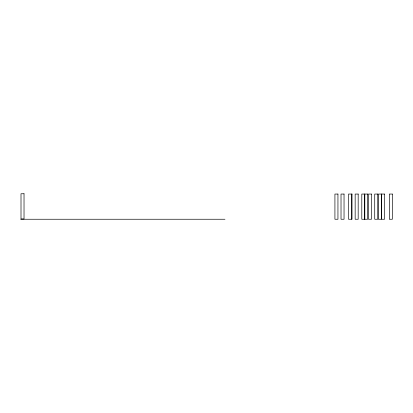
<?xml version="1.0" encoding="UTF-8"?>
<svg xmlns="http://www.w3.org/2000/svg" width="413" height="413" viewBox="0 0 413 413"><rect width="100%" height="100%" fill="white"/><g stroke="black" fill="none" stroke-linecap="round" stroke-linejoin="round"><path stroke-width="0.62" d="M20.65 219.246L224.977 219.246M364.818 194.058L364.818 219.246M364.622 194.058L364.622 219.246M351.556 194.058L351.556 219.246M24.026 193.754L21.006 193.754L21.006 218.942L24.026 218.942L24.026 193.754M337.948 194.058L334.922 194.058L334.922 219.246L337.948 219.246L337.948 194.058M344.039 194.058L341.019 194.058L341.019 219.246L344.039 219.246L344.039 194.058M352.01 194.058L348.536 194.058L348.536 219.246L352.01 219.246L352.01 194.058M358.179 194.058L355.159 194.058L355.159 219.246L358.179 219.246L358.179 194.058M367.642 194.058L361.793 194.058L361.793 219.246L367.642 219.246L367.642 194.058M371.463 194.058L368.437 194.058L368.437 219.246L371.463 219.246L371.463 194.058M377.745 194.058L374.72 194.058L374.72 219.246L377.745 219.246L377.745 194.058M381.38 194.058L378.36 194.058L378.36 219.246L381.38 219.246L381.38 194.058M384.539 194.058L381.519 194.058L381.519 219.246L384.539 219.246L384.539 194.058M392.35 194.058L389.33 194.058L389.33 219.246L392.35 219.246L392.35 194.058"/></g></svg>
